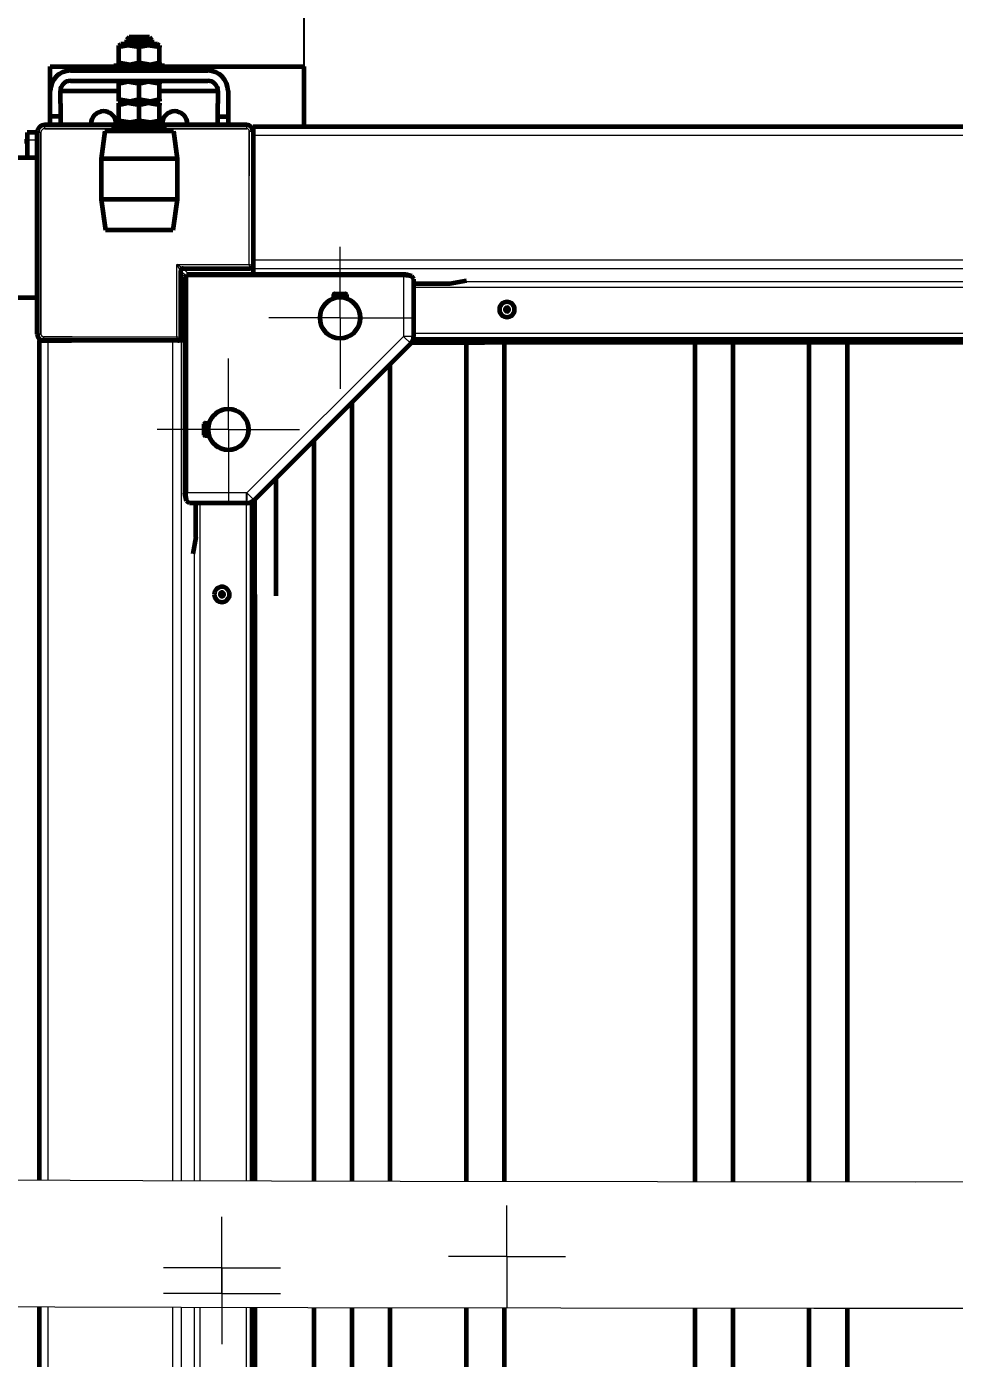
# Model space of a CAD drawing. Header units: millimetres. Extents: x 0 to 594, y 0 to 420.
# Drawn here: x 152.1 to 188.6, y 340.7 to 393.1 of the extents above; entities that cross this region are included whole.
import ezdxf

# ---------------------------------------------------------------- set-up
doc = ezdxf.new("R2010")
doc.units = ezdxf.units.MM
for name, pattern in [('K5LT_AXLED', [19.5, 15, -1.5, 1.5, -1.5]), ('K5LT_BASIC', [0]), ('K5LT_THIN', [0]), ('K5LT_THIN_INCLUDED_TO_HATCHING', [0])]:
    doc.linetypes.add(name, pattern=pattern)
doc.layers.add('LAYER', color=7, linetype='Continuous')
doc.layers.add('Системный слой', color=7, linetype='Continuous')
doc.styles.add('KDIMTEXTSTYLE', font='GOST_AU.SHX', dxfattribs={"width": 0.96, "oblique": 15, "height": 5})
doc.dimstyles.new('KDIMSTYLE (0.10)', dxfattribs={"dimtxt": 5, "dimasz": 1, "dimexe": 2, "dimexo": 0, "dimgap": 1, "dimtad": 1, "dimlfac": 10, "dimtxsty": 'KDIMTEXTSTYLE', "dimsah": 1, "dimcen": 0, "dimdle": 1, "dimadec": 0, "dimazin": 0, "dimtfac": 0.667, "dimtmove": 0, "dimatfit": 3, "dimfxl": 1, "dimtvp": 1, "dimtolj": 1, "dimtzin": 0, "dimarcsym": 0})

# ---------------------------------------------------------------- blocks, each defined once
blk = doc.blocks.new('U35')
at = {"layer": 'Системный слой', "color": 5, "linetype": 'K5LT_BASIC', "lineweight": 60, "true_color": 0x0000ff}
for p, q in [((178.42, 347.64), (178.42, 380.697)), ((178.42, 314.398), (178.42, 342.64))]:
    blk.add_line(p, q, dxfattribs=at)
blk = doc.blocks.new('U41')
at = {"layer": 'Системный слой', "color": 5, "linetype": 'K5LT_BASIC', "lineweight": 60, "true_color": 0x0000ff}
for p, q in [((184.42, 347.635), (184.42, 380.697)), ((184.42, 314.398), (184.42, 342.635))]:
    blk.add_line(p, q, dxfattribs=at)
blk = doc.blocks.new('U42')
at = {"layer": 'Системный слой', "color": 5, "linetype": 'K5LT_BASIC', "lineweight": 60, "true_color": 0x0000ff}
for p, q in [((179.92, 347.639), (179.92, 380.697)), ((179.92, 314.398), (179.92, 342.639))]:
    blk.add_line(p, q, dxfattribs=at)
blk = doc.blocks.new('U45')
at = {"layer": 'Системный слой', "color": 5, "linetype": 'K5LT_BASIC', "lineweight": 60, "true_color": 0x0000ff}
for p, q in [((182.92, 347.637), (182.92, 380.697)), ((182.92, 314.398), (182.92, 342.635))]:
    blk.add_line(p, q, dxfattribs=at)
blk = doc.blocks.new('U122')
at = {"layer": 'Системный слой', "color": 5, "linetype": 'K5LT_BASIC', "lineweight": 60, "true_color": 0x0000ff}
for p, q in [((152.59, 380.772), (152.59, 347.697)), ((152.59, 342.697), (152.59, 314.323))]:
    blk.add_line(p, q, dxfattribs=at)
blk = doc.blocks.new('U123')
at = {"layer": 'Системный слой', "color": 7, "linetype": 'K5LT_THIN', "lineweight": 18}
for p, q in [((152.94, 380.772), (152.94, 347.696)), ((152.94, 342.695), (152.94, 314.323))]:
    blk.add_line(p, q, dxfattribs=at)
blk = doc.blocks.new('U124')
at = {"layer": 'Системный слой', "color": 5, "linetype": 'K5LT_BASIC', "lineweight": 60, "true_color": 0x0000ff}
for p, q in [((161.09, 370.762), (161.09, 347.672)), ((161.09, 342.672), (161.09, 320.57))]:
    blk.add_line(p, q, dxfattribs=at)
blk = doc.blocks.new('U125')
at = {"layer": 'Системный слой', "color": 5, "linetype": 'K5LT_BASIC', "lineweight": 60, "true_color": 0x0000ff}
for p, q in [((160.97, 370.776), (160.97, 347.673)), ((160.97, 342.672), (160.97, 320.67))]:
    blk.add_line(p, q, dxfattribs=at)
blk = doc.blocks.new('U126')
at = {"layer": 'Системный слой', "color": 5, "linetype": 'K5LT_BASIC', "lineweight": 60, "true_color": 0x0000ff}
for p, q in [((163.42, 347.667), (163.42, 370.838)), ((163.42, 318.24), (163.42, 342.666))]:
    blk.add_line(p, q, dxfattribs=at)
blk = doc.blocks.new('U127')
at = {"layer": 'Системный слой', "color": 7, "linetype": 'K5LT_THIN', "lineweight": 18}
for p, q in [((160.74, 370.807), (160.74, 347.673)), ((160.74, 342.673), (160.74, 320.723))]:
    blk.add_line(p, q, dxfattribs=at)
blk = doc.blocks.new('U128')
at = {"layer": 'Системный слой', "color": 7, "linetype": 'K5LT_THIN', "lineweight": 18}
for p, q in [((158.92, 374.372), (158.92, 347.678)), ((158.92, 342.678), (158.92, 320.723))]:
    blk.add_line(p, q, dxfattribs=at)
blk = doc.blocks.new('U129')
at = {"layer": 'Системный слой', "color": 7, "linetype": 'K5LT_THIN', "lineweight": 18}
for p, q in [((157.842, 380.772), (157.842, 347.681)), ((157.842, 342.681), (157.842, 314.323))]:
    blk.add_line(p, q, dxfattribs=at)
blk = doc.blocks.new('U130')
at = {"layer": 'Системный слой', "color": 7, "linetype": 'K5LT_THIN', "lineweight": 18}
for p, q in [((158.185, 380.772), (158.185, 347.68)), ((158.185, 342.68), (158.185, 314.323))]:
    blk.add_line(p, q, dxfattribs=at)
blk = doc.blocks.new('U131')
at = {"layer": 'Системный слой', "color": 7, "linetype": 'K5LT_THIN', "lineweight": 18}
for p, q in [((158.695, 372.651), (158.695, 347.678)), ((158.695, 342.679), (158.695, 322.444))]:
    blk.add_line(p, q, dxfattribs=at)
blk = doc.blocks.new('U148')
at = {"layer": 'Системный слой', "color": 5, "linetype": 'K5LT_BASIC', "lineweight": 60, "true_color": 0x0000ff}
for p, q in [((164.92, 347.663), (164.92, 378.353)), ((164.92, 314.398), (164.92, 342.663))]:
    blk.add_line(p, q, dxfattribs=at)
blk = doc.blocks.new('U149')
at = {"layer": 'Системный слой', "color": 5, "linetype": 'K5LT_BASIC', "lineweight": 60, "true_color": 0x0000ff}
for p, q in [((170.92, 347.651), (170.92, 380.697)), ((170.92, 314.398), (170.92, 342.651))]:
    blk.add_line(p, q, dxfattribs=at)
blk = doc.blocks.new('U150')
at = {"layer": 'Системный слой', "color": 5, "linetype": 'K5LT_BASIC', "lineweight": 60, "true_color": 0x0000ff}
for p, q in [((166.42, 347.659), (166.42, 379.853)), ((166.42, 314.398), (166.42, 342.66))]:
    blk.add_line(p, q, dxfattribs=at)
blk = doc.blocks.new('U151')
at = {"layer": 'Системный слой', "color": 5, "linetype": 'K5LT_BASIC', "lineweight": 60, "true_color": 0x0000ff}
for p, q in [((169.42, 347.654), (169.42, 380.697)), ((169.42, 314.398), (169.42, 342.654))]:
    blk.add_line(p, q, dxfattribs=at)
blk = doc.blocks.new('U152')
at = {"layer": 'Системный слой', "color": 5, "linetype": 'K5LT_BASIC', "lineweight": 60, "true_color": 0x0000ff}
for start, end in [(0, 180), (180, 0)]:
    blk.add_arc((164.44, 381.669), 0.8, start, end, dxfattribs=at)
blk = doc.blocks.new('U153')
at = {"layer": 'Системный слой', "color": 5, "linetype": 'K5LT_BASIC', "lineweight": 60, "true_color": 0x0000ff}
for start, end in [(0, 180), (180, 0)]:
    blk.add_arc((160.043, 377.272), 0.8, start, end, dxfattribs=at)
blk = doc.blocks.new('U154')
at = {"layer": 'Системный слой', "color": 5, "linetype": 'K5LT_BASIC', "lineweight": 60, "true_color": 0x0000ff}
for p, q in [((158.336, 374.687), (158.333, 374.772)), ((158.399, 374.445), (158.336, 374.687)), ((158.518, 374.372), (158.399, 374.445))]:
    blk.add_line(p, q, dxfattribs=at)
blk = doc.blocks.new('U155')
at = {"layer": 'Системный слой', "color": 5, "linetype": 'K5LT_BASIC', "lineweight": 60, "true_color": 0x0000ff}
for p, q in [((167.025, 383.376), (166.94, 383.379)), ((167.267, 383.313), (167.025, 383.376)), ((167.34, 383.194), (167.267, 383.313))]:
    blk.add_line(p, q, dxfattribs=at)
blk = doc.blocks.new('U156')
at = {"layer": 'Системный слой', "color": 5, "linetype": 'K5LT_BASIC', "lineweight": 60, "true_color": 0x0000ff}
for p, q in [((158.333, 383.279), (158.395, 383.371)), ((158.395, 383.371), (158.433, 383.379))]:
    blk.add_line(p, q, dxfattribs=at)
blk = doc.blocks.new('U157')
at = {"layer": 'Системный слой', "color": 7, "linetype": 'K5LT_THIN', "lineweight": 18}
for p, q in [((158.436, 374.678), (158.433, 374.772)), ((158.468, 374.45), (158.436, 374.678)), ((158.518, 374.372), (158.468, 374.45))]:
    blk.add_line(p, q, dxfattribs=at)
blk = doc.blocks.new('U158')
at = {"layer": 'Системный слой', "color": 7, "linetype": 'K5LT_THIN', "lineweight": 18}
for p, q in [((167.034, 383.276), (166.94, 383.279)), ((167.262, 383.244), (167.034, 383.276)), ((167.34, 383.194), (167.262, 383.244))]:
    blk.add_line(p, q, dxfattribs=at)
blk = doc.blocks.new('U216')
at = {"layer": 'Системный слой', "color": 30, "linetype": 'K5LT_AXLED', "lineweight": 18, "true_color": 0xff8000}
for q in [(160.043, 380.072), (157.243, 377.272), (160.043, 374.472), (162.843, 377.272)]:
    blk.add_line((160.043, 377.272), q, dxfattribs=at)
blk = doc.blocks.new('U217')
at = {"layer": 'Системный слой', "color": 30, "linetype": 'K5LT_AXLED', "lineweight": 18, "true_color": 0xff8000}
for q in [(164.44, 384.469), (161.64, 381.669), (164.44, 378.869), (167.24, 381.669)]:
    blk.add_line((164.44, 381.669), q, dxfattribs=at)
blk = doc.blocks.new('KDIMARROW_01')
at = {"layer": 'LAYER'}
blk.add_hatch(color=0, dxfattribs=at).paths.add_polyline_path([(0, 0), (-5, 0.658), (-4.5, 0), (-5, -0.658)])
at = {"layer": 'LAYER', "color": 0, "linetype": 'K5LT_THIN', "lineweight": 18}
for p, q in [((-4.5, 0), (-5, 0.658)), ((-5, 0.658), (0, 0)), ((0, 0), (-5, -0.658)), ((-5, -0.658), (-4.5, 0))]:
    blk.add_line(p, q, dxfattribs=at)
at = {"layer": 'Системный слой', "color": 0, "linetype": 'K5LT_THIN', "lineweight": 18}
blk.add_line((0, 0), (-1, 0), dxfattribs=at)
blk = doc.blocks.new('U304')
at = {"layer": 'Системный слой', "color": 5, "linetype": 'K5LT_BASIC', "lineweight": 60, "true_color": 0x0000ff}
for start, end in [(0, 180), (180, 0)]:
    blk.add_arc((159.79, 370.772), 0.3, start, end, dxfattribs=at)
blk = doc.blocks.new('U305')
at = {"layer": 'Системный слой', "color": 5, "linetype": 'K5LT_BASIC', "lineweight": 60, "true_color": 0x0000ff}
for start, end in [(0, 180), (180, 0)]:
    blk.add_arc((159.79, 370.772), 0.075, start, end, dxfattribs=at)
blk = doc.blocks.new('U306')
at = {"layer": 'Системный слой', "color": 30, "linetype": 'K5LT_AXLED', "lineweight": 18, "true_color": 0xff8000}
for q in [(159.79, 346.245), (157.49, 344.233), (159.79, 342.222), (162.09, 344.233)]:
    blk.add_line((159.79, 344.233), q, dxfattribs=at)
blk = doc.blocks.new('U303')
at = {"layer": 'Системный слой'}
for name in ['U304', 'U305', 'U306']:
    blk.add_blockref(name, (0, 0), dxfattribs=at)
blk = doc.blocks.new('U308')
at = {"layer": 'Системный слой', "color": 30, "linetype": 'K5LT_AXLED', "lineweight": 18, "true_color": 0xff8000}
for q in [(159.79, 345.228), (157.49, 343.227), (159.79, 341.227), (162.09, 343.227)]:
    blk.add_line((159.79, 343.227), q, dxfattribs=at)
blk = doc.blocks.new('U307')
at = {"layer": 'Системный слой'}
blk.add_blockref('U308', (0, 0), dxfattribs=at)
blk = doc.blocks.new('U312')
at = {"layer": 'Системный слой', "color": 5, "linetype": 'K5LT_BASIC', "lineweight": 60, "true_color": 0x0000ff}
for start, end in [(0, 180), (180, 0)]:
    blk.add_arc((171.015, 381.997), 0.3, start, end, dxfattribs=at)
blk = doc.blocks.new('U313')
at = {"layer": 'Системный слой', "color": 5, "linetype": 'K5LT_BASIC', "lineweight": 60, "true_color": 0x0000ff}
for start, end in [(0, 180), (180, 0)]:
    blk.add_arc((171.015, 381.997), 0.075, start, end, dxfattribs=at)
blk = doc.blocks.new('U314')
at = {"layer": 'Системный слой', "color": 30, "linetype": 'K5LT_AXLED', "lineweight": 18, "true_color": 0xff8000}
for q in [(171.015, 346.692), (168.715, 344.681), (171.015, 342.669), (173.315, 344.681)]:
    blk.add_line((171.015, 344.681), q, dxfattribs=at)
blk = doc.blocks.new('U311')
at = {"layer": 'Системный слой'}
for name in ['U312', 'U313', 'U314']:
    blk.add_blockref(name, (0, 0), dxfattribs=at)
blk = doc.blocks.new('U357')
at = {"layer": 'Системный слой', "color": 5, "linetype": 'K5LT_BASIC', "lineweight": 60, "true_color": 0x0000ff}
for start, end in [(0, 180), (180, 0)]:
    blk.add_arc((171.015, 381.997), 0.3, start, end, dxfattribs=at)
blk = doc.blocks.new('U358')
at = {"layer": 'Системный слой', "color": 5, "linetype": 'K5LT_BASIC', "lineweight": 60, "true_color": 0x0000ff}
for start, end in [(0, 180), (180, 0)]:
    blk.add_arc((171.015, 381.997), 0.075, start, end, dxfattribs=at)
blk = doc.blocks.new('U359')
at = {"layer": 'Системный слой', "color": 30, "linetype": 'K5LT_AXLED', "lineweight": 18, "true_color": 0xff8000}
for q in [(171.015, 346.692), (168.715, 344.681), (171.015, 342.669), (173.315, 344.681)]:
    blk.add_line((171.015, 344.681), q, dxfattribs=at)
blk = doc.blocks.new('U356')
at = {"layer": 'Системный слой'}
for name in ['U357', 'U358', 'U359']:
    blk.add_blockref(name, (0, 0), dxfattribs=at)
blk = doc.blocks.new('U361')
at = {"layer": 'Системный слой', "color": 5, "linetype": 'K5LT_BASIC', "lineweight": 60, "true_color": 0x0000ff}
for start, end in [(0, 180), (180, 0)]:
    blk.add_arc((159.79, 370.772), 0.3, start, end, dxfattribs=at)
blk = doc.blocks.new('U362')
at = {"layer": 'Системный слой', "color": 5, "linetype": 'K5LT_BASIC', "lineweight": 60, "true_color": 0x0000ff}
for start, end in [(0, 180), (180, 0)]:
    blk.add_arc((159.79, 370.772), 0.075, start, end, dxfattribs=at)
blk = doc.blocks.new('U363')
at = {"layer": 'Системный слой', "color": 30, "linetype": 'K5LT_AXLED', "lineweight": 18, "true_color": 0xff8000}
for q in [(159.79, 346.245), (157.49, 344.233), (159.79, 342.222), (162.09, 344.233)]:
    blk.add_line((159.79, 344.233), q, dxfattribs=at)
blk = doc.blocks.new('U360')
at = {"layer": 'Системный слой'}
for name in ['U361', 'U362', 'U363']:
    blk.add_blockref(name, (0, 0), dxfattribs=at)
blk = doc.blocks.new('U384')
at = {"layer": 'Системный слой', "color": 5, "linetype": 'K5LT_BASIC', "lineweight": 60, "true_color": 0x0000ff}
for p, q in [((156.89, 392.404), (156.531, 392.333)), ((157.331, 392.333), (156.89, 392.404))]:
    blk.add_line(p, q, dxfattribs=at)
blk = doc.blocks.new('U385')
at = {"layer": 'Системный слой', "color": 5, "linetype": 'K5LT_BASIC', "lineweight": 60, "true_color": 0x0000ff}
for p, q in [((156.09, 392.404), (155.731, 392.333)), ((156.531, 392.333), (156.09, 392.404))]:
    blk.add_line(p, q, dxfattribs=at)
blk = doc.blocks.new('U386')
at = {"layer": 'Системный слой', "color": 5, "linetype": 'K5LT_BASIC', "lineweight": 60, "true_color": 0x0000ff}
for p, q in [((155.731, 391.723), (156.172, 391.652)), ((156.172, 391.652), (156.531, 391.723))]:
    blk.add_line(p, q, dxfattribs=at)
blk = doc.blocks.new('U387')
at = {"layer": 'Системный слой', "color": 5, "linetype": 'K5LT_BASIC', "lineweight": 60, "true_color": 0x0000ff}
for p, q in [((156.531, 391.723), (156.972, 391.652)), ((156.972, 391.652), (157.331, 391.723))]:
    blk.add_line(p, q, dxfattribs=at)
blk = doc.blocks.new('U388')
at = {"layer": 'Системный слой', "color": 5, "linetype": 'K5LT_BASIC', "lineweight": 60, "true_color": 0x0000ff}
for p, q in [((156.89, 390.124), (156.531, 390.053)), ((157.331, 390.053), (156.89, 390.124))]:
    blk.add_line(p, q, dxfattribs=at)
blk = doc.blocks.new('U389')
at = {"layer": 'Системный слой', "color": 5, "linetype": 'K5LT_BASIC', "lineweight": 60, "true_color": 0x0000ff}
for p, q in [((156.09, 390.124), (155.731, 390.053)), ((156.531, 390.053), (156.09, 390.124))]:
    blk.add_line(p, q, dxfattribs=at)
blk = doc.blocks.new('U390')
at = {"layer": 'Системный слой', "color": 5, "linetype": 'K5LT_BASIC', "lineweight": 60, "true_color": 0x0000ff}
for p, q in [((155.731, 389.443), (156.172, 389.372)), ((156.172, 389.372), (156.531, 389.443))]:
    blk.add_line(p, q, dxfattribs=at)
blk = doc.blocks.new('U391')
at = {"layer": 'Системный слой', "color": 5, "linetype": 'K5LT_BASIC', "lineweight": 60, "true_color": 0x0000ff}
for p, q in [((156.531, 389.443), (156.972, 389.372)), ((156.972, 389.372), (157.331, 389.443))]:
    blk.add_line(p, q, dxfattribs=at)
blk = doc.blocks.new('U392')
at = {"layer": 'Системный слой', "color": 5, "linetype": 'K5LT_BASIC', "lineweight": 60, "true_color": 0x0000ff}
for p, q in [((156.89, 390.964), (156.531, 390.893)), ((157.331, 390.893), (156.89, 390.964))]:
    blk.add_line(p, q, dxfattribs=at)
blk = doc.blocks.new('U393')
at = {"layer": 'Системный слой', "color": 5, "linetype": 'K5LT_BASIC', "lineweight": 60, "true_color": 0x0000ff}
for p, q in [((156.09, 390.964), (155.731, 390.893)), ((156.531, 390.893), (156.09, 390.964))]:
    blk.add_line(p, q, dxfattribs=at)
blk = doc.blocks.new('U394')
at = {"layer": 'Системный слой', "color": 5, "linetype": 'K5LT_BASIC', "lineweight": 60, "true_color": 0x0000ff}
for p, q in [((155.731, 390.283), (156.172, 390.212)), ((156.172, 390.212), (156.531, 390.283))]:
    blk.add_line(p, q, dxfattribs=at)
blk = doc.blocks.new('U395')
at = {"layer": 'Системный слой', "color": 5, "linetype": 'K5LT_BASIC', "lineweight": 60, "true_color": 0x0000ff}
for p, q in [((156.531, 390.283), (156.972, 390.212)), ((156.972, 390.212), (157.331, 390.283))]:
    blk.add_line(p, q, dxfattribs=at)
blk = doc.blocks.new('U383')
at = {"layer": 'Системный слой', "color": 5, "linetype": 'K5LT_BASIC', "lineweight": 60, "true_color": 0x0000ff}
for p, q in [((156.131, 392.728), (156.031, 392.628)), ((156.125, 392.628), (156.031, 392.628)), ((156.125, 392.628), (156.031, 392.628)), ((156.031, 392.628), (156.031, 392.448)), ((156.125, 392.628), (156.031, 392.628)), ((157.031, 392.628), (156.125, 392.628)), ((157.031, 392.628), (156.125, 392.628)), ((157.031, 392.628), (156.125, 392.628)), ((156.207, 392.728), (156.131, 392.728)), ((156.931, 392.728), (156.207, 392.728)), ((156.931, 392.728), (157.031, 392.628)), ((157.031, 392.628), (157.031, 392.448)), ((155.731, 392.405), (155.806, 392.448)), ((155.731, 392.333), (155.731, 392.405)), ((155.731, 391.723), (155.731, 392.333)), ((155.903, 392.448), (155.806, 392.448)), ((157.256, 392.448), (155.903, 392.448)), ((156.531, 391.723), (156.531, 392.333)), ((157.331, 392.405), (157.256, 392.448)), ((157.331, 392.405), (157.331, 392.333)), ((157.331, 391.723), (157.331, 392.333)), ((155.531, 391.408), (155.531, 391.608)), ((155.531, 391.608), (155.671, 391.608)), ((155.671, 391.608), (157.531, 391.608)), ((155.731, 391.651), (155.731, 391.723)), ((155.806, 391.608), (155.731, 391.651)), ((157.256, 391.608), (157.331, 391.651)), ((157.331, 391.723), (157.331, 391.651)), ((157.531, 391.408), (157.531, 391.608)), ((153.831, 391.408), (159.231, 391.408)), ((153.831, 391.008), (159.231, 391.008)), ((155.731, 390.965), (155.806, 391.008)), ((155.731, 390.893), (155.731, 390.965)), ((157.331, 390.965), (157.256, 391.008)), ((157.331, 390.965), (157.331, 390.893)), ((153.031, 390.108), (153.031, 390.608)), ((153.431, 390.108), (153.431, 390.608)), ((153.431, 390.608), (153.831, 390.608)), ((153.831, 390.608), (155.731, 390.608)), ((155.731, 390.283), (155.731, 390.893)), ((156.531, 390.283), (156.531, 390.893)), ((157.331, 390.283), (157.331, 390.893)), ((157.331, 390.608), (159.231, 390.608)), ((159.231, 390.608), (159.631, 390.608)), ((159.631, 390.608), (159.631, 390.108)), ((160.031, 390.608), (160.031, 390.108)), ((153.031, 389.608), (153.031, 390.108)), ((153.431, 390.108), (153.431, 389.608)), ((155.731, 390.211), (155.731, 390.283)), ((155.806, 390.168), (155.731, 390.211)), ((155.731, 390.125), (155.806, 390.168)), ((155.731, 390.053), (155.731, 390.125)), ((155.731, 389.443), (155.731, 390.053)), ((157.256, 390.168), (155.806, 390.168)), ((157.256, 390.168), (155.806, 390.168)), ((156.531, 389.443), (156.531, 390.053)), ((157.256, 390.168), (157.331, 390.211)), ((157.331, 390.125), (157.256, 390.168)), ((157.331, 390.283), (157.331, 390.211)), ((157.331, 390.125), (157.331, 390.053)), ((157.331, 389.443), (157.331, 390.053)), ((159.631, 389.608), (159.631, 390.108)), ((160.031, 390.108), (160.031, 389.608)), ((153.031, 389.272), (153.031, 389.608)), ((153.431, 389.608), (153.031, 389.608)), ((153.431, 389.608), (153.431, 389.272)), ((155.731, 389.371), (155.731, 389.443)), ((155.806, 389.328), (155.731, 389.371)), ((157.256, 389.328), (157.331, 389.371)), ((157.331, 389.443), (157.331, 389.371)), ((159.631, 389.272), (159.631, 389.608)), ((159.631, 389.608), (160.031, 389.608)), ((160.031, 389.608), (160.031, 389.272)), ((154.631, 389.272), (154.631, 389.308)), ((155.185, 389.028), (155.031, 387.928)), ((157.876, 389.028), (155.185, 389.028)), ((155.531, 389.128), (155.531, 389.328)), ((155.531, 389.328), (157.391, 389.328)), ((155.531, 389.128), (157.391, 389.128)), ((155.831, 389.128), (155.831, 389.028)), ((157.231, 389.128), (157.231, 389.028)), ((157.391, 389.328), (157.531, 389.328)), ((157.391, 389.128), (157.531, 389.128)), ((157.531, 389.128), (157.531, 389.328)), ((157.876, 389.028), (158.031, 387.928)), ((158.431, 389.308), (158.431, 389.272)), ((155.031, 387.928), (155.031, 386.328)), ((158.031, 387.928), (155.031, 387.928)), ((158.031, 387.928), (158.031, 386.328)), ((155.031, 386.328), (155.199, 385.128)), ((158.031, 386.328), (155.031, 386.328)), ((158.031, 386.328), (157.862, 385.128)), ((157.862, 385.128), (155.199, 385.128)), ((155.681, 385.128), (155.681, 385.128)), ((155.842, 385.128), (155.681, 385.128)), ((157.381, 385.128), (155.842, 385.128)), ((156.431, 385.128), (156.431, 385.108)), ((156.631, 385.108), (156.631, 385.128)), ((157.381, 385.128), (157.381, 385.128))]:
    blk.add_line(p, q, dxfattribs=at)
at = {"layer": 'Системный слой', "color": 7, "linetype": 'K5LT_THIN', "lineweight": 18}
for p, q in [((156.081, 392.628), (156.081, 392.448)), ((156.081, 392.628), (156.081, 392.448)), ((156.981, 392.628), (156.981, 392.448)), ((156.981, 392.628), (156.981, 392.448))]:
    blk.add_line(p, q, dxfattribs=at)
at = {"layer": 'Системный слой', "color": 5, "linetype": 'K5LT_BASIC', "lineweight": 60, "true_color": 0x0000ff}
for centre, radius, start, end in [((153.831, 390.608), 0.8, 90, 180), ((153.831, 390.608), 0.4, 90, 180), ((159.231, 390.608), 0.8, 0, 90), ((159.231, 390.608), 0.4, 0, 90), ((155.131, 389.308), 0.5, 2.2925, 180), ((157.931, 389.308), 0.5, 0, 177.7075)]:
    blk.add_arc(centre, radius, start, end, dxfattribs=at)
at = {"layer": 'Системный слой'}
for name in ['U385', 'U384', 'U386', 'U387', 'U393', 'U392', 'U394', 'U389', 'U395', 'U388', 'U390', 'U391']:
    blk.add_blockref(name, (0, 0), dxfattribs=at)
blk = doc.blocks.new('U543')
at = {"layer": 'LAYER', "color": 7, "linetype": 'K5LT_THIN_INCLUDED_TO_HATCHING', "lineweight": 18}
for p, q in [((153.21, 342.694), (143.245, 342.73)), ((163.175, 342.666), (153.21, 342.694)), ((173.14, 342.646), (163.175, 342.666)), ((183.104, 342.635), (173.14, 342.646)), ((193.069, 342.633), (183.104, 342.635))]:
    blk.add_line(p, q, dxfattribs=at)
blk = doc.blocks.new('U544')
at = {"layer": 'LAYER', "color": 7, "linetype": 'K5LT_THIN_INCLUDED_TO_HATCHING', "lineweight": 18}
for p, q in [((146.538, 347.718), (156.674, 347.684)), ((156.674, 347.684), (166.81, 347.658)), ((166.81, 347.658), (176.946, 347.641)), ((176.946, 347.641), (187.082, 347.633)), ((187.082, 347.633), (197.217, 347.635))]:
    blk.add_line(p, q, dxfattribs=at)

msp = doc.modelspace()

# ---------------------------------------------------------------- linework, layer by layer
at = {"layer": 'Системный слой', "color": 5, "linetype": 'K5LT_BASIC', "lineweight": 60, "true_color": 0x0000ff}
for p, q in [((153.03083, 389.27223), (153.03083, 391.57223)), ((153.03083, 391.57223), (163.03083, 391.57223)), ((163.03083, 389.19723), (163.03083, 391.57223)), ((152.51471, 388.97223), (152.11471, 388.97223)), ((152.11471, 388.97223), (152.11471, 388.67223)), ((152.51471, 388.97223), (152.51471, 381.02223)), ((152.51471, 388.97223), (152.51471, 381.02223)), ((152.51471, 381.02223), (152.51471, 388.97223)), ((160.76471, 389.27223), (152.81471, 389.27223)), ((152.81471, 389.27223), (160.76471, 389.27223)), ((161.01471, 389.19723), (161.01471, 388.84723)), ((161.01471, 389.19723), (161.01471, 388.84723)), ((225.51471, 389.19723), (161.01471, 389.19723)), ((161.01471, 388.84723), (161.01471, 387.28069)), ((161.01471, 388.84723), (161.01471, 383.94448)), ((152.11471, 388.62223), (152.01471, 388.62223)), ((152.11471, 388.67223), (152.11471, 387.97223)), ((152.51471, 387.97223), (151.71471, 387.97223)), ((158.26786, 383.61907), (160.91471, 383.61907)), ((161.01471, 383.94448), (161.01471, 383.602)), ((161.01471, 383.71907), (161.01471, 383.72797)), ((161.01471, 383.602), (161.01471, 383.37881)), ((158.16786, 380.87223), (158.16786, 383.51907)), ((158.33312, 383.27881), (158.33312, 374.77223)), ((166.93971, 383.37881), (158.43312, 383.37881)), ((167.33971, 383.19433), (167.33971, 380.93791)), ((168.76471, 383.02649), (169.42211, 383.14241)), ((164.18971, 382.42916), (164.18971, 382.58923)), ((164.21971, 382.61923), (164.65971, 382.61923)), ((164.68971, 382.58923), (164.68971, 382.42916)), ((167.33971, 383.02649), (168.76471, 383.02649)), ((151.71471, 382.47223), (152.51471, 382.47223)), ((152.58971, 380.77223), (152.93971, 380.77223)), ((152.93971, 380.77223), (152.58971, 380.77223)), ((152.93971, 380.77223), (153.85991, 380.77223)), ((157.84245, 380.77223), (152.93971, 380.77223)), ((158.18493, 380.77223), (157.84245, 380.77223)), ((158.05896, 380.77223), (158.06786, 380.77223)), ((158.33312, 380.77223), (158.18493, 380.77223)), ((167.22255, 380.65507), (161.05686, 374.48938)), ((167.25919, 380.69723), (170.12882, 380.69723)), ((170.10326, 380.81723), (167.32106, 380.81723)), ((467.20835, 380.81723), (170.10326, 380.81723)), ((467.27022, 380.69723), (170.12882, 380.69723)), ((159.09571, 377.05223), (159.09571, 377.49223)), ((159.12571, 377.52223), (159.28277, 377.52223)), ((159.28277, 377.02223), (159.12571, 377.02223)), ((163.41998, 370.83789), (163.41998, 376.8525)), ((161.91998, 370.71361), (161.91998, 375.3525)), ((160.77402, 374.37223), (158.5176, 374.37223)), ((158.76044, 373.02223), (158.76044, 374.37223)), ((160.96971, 374.42336), (160.96971, 370.77577)), ((161.08971, 370.76186), (161.08971, 374.52223)), ((158.76044, 373.02223), (158.64452, 372.36482))]:
    msp.add_line(p, q, dxfattribs=at)
at = {"layer": 'Системный слой', "color": 7, "linetype": 'K5LT_THIN', "lineweight": 18}
for p, q in [((152.66471, 388.97223), (152.51471, 388.97223)), ((152.66471, 388.97223), (152.51471, 388.97223)), ((152.66471, 388.97223), (152.66471, 381.02223)), ((152.66471, 381.02223), (152.66471, 388.97223)), ((152.81471, 389.12223), (152.81471, 389.27223)), ((152.81471, 389.12223), (152.81471, 389.27223)), ((160.76471, 389.12223), (152.81471, 389.12223)), ((152.81471, 389.12223), (160.76471, 389.12223)), ((160.76471, 389.12223), (160.76471, 389.27223)), ((160.76471, 389.12223), (160.76471, 389.27223)), ((161.01471, 389.02223), (160.86471, 389.02223)), ((160.86471, 389.02223), (160.86471, 387.26165)), ((160.86471, 389.02223), (161.01471, 389.02223)), ((160.86471, 383.76907), (160.86471, 389.02223)), ((473.51471, 388.84723), (161.01471, 388.84723)), ((152.51471, 388.67223), (152.11471, 388.67223)), ((158.01786, 380.92223), (158.01786, 383.76907)), ((158.01786, 383.76907), (160.86471, 383.76907)), ((158.16786, 383.51907), (158.01786, 383.76907)), ((158.26786, 383.61907), (158.01786, 383.76907)), ((158.50209, 383.37881), (158.262, 383.6189)), ((161.01471, 383.71907), (160.86471, 383.76907)), ((160.91471, 383.61907), (160.86471, 383.76907)), ((473.51471, 383.94448), (161.01471, 383.94448)), ((473.51471, 383.602), (161.01471, 383.602)), ((158.35356, 383.3394), (158.16803, 383.52493)), ((158.43312, 383.27881), (158.33312, 383.27881)), ((158.43312, 383.27881), (158.43312, 383.37881)), ((158.43312, 383.27881), (158.43312, 374.77223)), ((166.93971, 383.27881), (158.43312, 383.27881)), ((166.93971, 383.37881), (166.93971, 383.27881)), ((166.93971, 383.27881), (166.93971, 380.93791)), ((465.39315, 383.09201), (169.13626, 383.09201)), ((164.15971, 382.41863), (164.15971, 382.58923)), ((164.15971, 382.58923), (164.18971, 382.58923)), ((164.21971, 382.58923), (164.18971, 382.58923)), ((164.21971, 382.64923), (164.21971, 382.61923)), ((164.21971, 382.64923), (164.65971, 382.64923)), ((164.21971, 382.61923), (164.21971, 382.58923)), ((164.65971, 382.58923), (164.21971, 382.58923)), ((164.21971, 382.58923), (164.21971, 382.43838)), ((164.65971, 382.64923), (164.65971, 382.61923)), ((164.65971, 382.58923), (164.65971, 382.61923)), ((164.68971, 382.58923), (164.65971, 382.58923)), ((164.65971, 382.43838), (164.65971, 382.58923)), ((164.71971, 382.58923), (164.68971, 382.58923)), ((164.71971, 382.58923), (164.71971, 382.41863)), ((467.18971, 382.86695), (167.33971, 382.86695)), ((152.66471, 381.02223), (152.51471, 381.02223)), ((152.66471, 381.02223), (152.51471, 381.02223)), ((170.04905, 381.04723), (167.33971, 381.04723)), ((467.18971, 381.04723), (170.04905, 381.04723)), ((152.76471, 380.92223), (152.76471, 380.77223)), ((153.89361, 380.92223), (152.76471, 380.92223)), ((152.76471, 380.92223), (158.01786, 380.92223)), ((152.76471, 380.77223), (152.76471, 380.92223)), ((158.06786, 380.77223), (158.01786, 380.92223)), ((158.16786, 380.87223), (158.01786, 380.92223)), ((166.93971, 380.93791), (160.77402, 374.77223)), ((166.93971, 380.93791), (167.22255, 380.65507)), ((167.33971, 380.93791), (166.93971, 380.93791)), ((159.06571, 377.49223), (159.09571, 377.49223)), ((159.06571, 377.05223), (159.06571, 377.49223)), ((159.12571, 377.49223), (159.09571, 377.49223)), ((159.12571, 377.55223), (159.29331, 377.55223)), ((159.12571, 377.55223), (159.12571, 377.52223)), ((159.12571, 377.52223), (159.12571, 377.49223)), ((159.12571, 377.49223), (159.12571, 377.05223)), ((159.27355, 377.49223), (159.12571, 377.49223)), ((159.06571, 377.05223), (159.09571, 377.05223)), ((159.09571, 377.05223), (159.12571, 377.05223)), ((159.12571, 377.05223), (159.12571, 377.02223)), ((159.12571, 377.05223), (159.27355, 377.05223)), ((159.12571, 376.99223), (159.12571, 377.02223)), ((159.29331, 376.99223), (159.12571, 376.99223)), ((158.43312, 374.77223), (158.33312, 374.77223)), ((160.77402, 374.77223), (158.43312, 374.77223)), ((160.73971, 374.77223), (160.73971, 370.80738)), ((161.05686, 374.48938), (160.77402, 374.77223)), ((160.77402, 374.77223), (160.77402, 374.37223))]:
    msp.add_line(p, q, dxfattribs=at)
at = {"layer": 'Системный слой', "color": 5, "linetype": 'K5LT_BASIC', "lineweight": 60, "true_color": 0x0000ff}
for centre, radius, start, end in [((152.81471, 388.97223), 0.3, 90, 180), ((152.81471, 388.97223), 0.3, 90, 180), ((160.76471, 389.02223), 0.25, 0, 90), ((160.76471, 389.02223), 0.25, 0, 90), ((158.26786, 383.51907), 0.1, 90, 180), ((160.91471, 383.71907), 0.1, 270, 0), ((164.21971, 382.58923), 0.03, 90, 180), ((164.65971, 382.58923), 0.03, 0, 90), ((164.43971, 381.66923), 0.8, 110.487315, 69.512685), ((164.43971, 381.66923), 0.8, 110.260704, 110.487315), ((164.43971, 381.66923), 0.8, 69.512685, 69.739302), ((152.76471, 381.02223), 0.25, 180, 270), ((152.76471, 381.02223), 0.25, 180, 270), ((158.06786, 380.87223), 0.1, 270, 0), ((166.93971, 380.93791), 0.4, 315, 0), ((160.04271, 377.27223), 0.8, 200.487315, 159.512685), ((159.12571, 377.49223), 0.03, 90, 180), ((159.12571, 377.05223), 0.03, 180, 270), ((160.04271, 377.27223), 0.8, 200.260699, 200.487315), ((160.77402, 374.77223), 0.4, 270, 315)]:
    msp.add_arc(centre, radius, start, end, dxfattribs=at)
at = {"layer": 'Системный слой', "color": 7, "linetype": 'K5LT_THIN', "lineweight": 18}
for centre, radius, start, end in [((152.81471, 388.97223), 0.15, 90, 180), ((152.81471, 388.97223), 0.15, 90, 180), ((160.76471, 389.02223), 0.1, 0, 90), ((160.76471, 389.02223), 0.1, 0, 90), ((164.21971, 382.58923), 0.06, 90, 180), ((164.65971, 382.58923), 0.06, 0, 90), ((152.76471, 381.02223), 0.1, 180, 270), ((152.76471, 381.02223), 0.1, 180, 270), ((159.12571, 377.49223), 0.06, 90, 180), ((159.12571, 377.05223), 0.06, 180, 270)]:
    msp.add_arc(centre, radius, start, end, dxfattribs=at)
at = {"layer": 'Системный слой', "color": 7, "linetype": 'K5LT_THIN_INCLUDED_TO_HATCHING', "lineweight": 18}
for start, end in [(11.60219, 12.447916), (262.973734, 263.806436)]:
    msp.add_arc((161.98649, 379.02552), 8.31217, start, end, dxfattribs=at)

# ---------------------------------------------------------------- block references
at = {"layer": 'Системный слой'}
for name in ['U383', 'U217', 'U156', 'U155', 'U158', 'U152', 'U311', 'U356', 'U122', 'U123', 'U129', 'U130', 'U151', 'U149', 'U35', 'U42', 'U45', 'U41', 'U216', 'U150', 'U148', 'U153', 'U154', 'U157', 'U128', 'U131', 'U303', 'U360', 'U127', 'U125', 'U124', 'U126', 'U544', 'U307', 'U543']:
    msp.add_blockref(name, (0, 0), dxfattribs=at)

# ---------------------------------------------------------------- dimensions: what is measured, and where the dimension line sits
at = {"layer": 'Системный слой', "color": 7}
msp.add_linear_dim(base=(163.03083, 401.41048), p1=(220.01471, 391.57223), p2=(163.03083, 391.57223), location=(191.52277, 401.41048), text='\\H5.0;\\W0.965;\\Q15;\\H5.0;\\W0.965;\\Q15;\\Q15;570', dimstyle='KDIMSTYLE (0.10)', override={"dimexo": 0, "dimblk1": 'KDIMARROW_01', "dimblk2": 'KDIMARROW_01', "dimse1": 0, "dimse2": 0, "dimclrt": 7, "dimtolj": 1}, dxfattribs=at).render()

doc.saveas('drawing.dxf')
